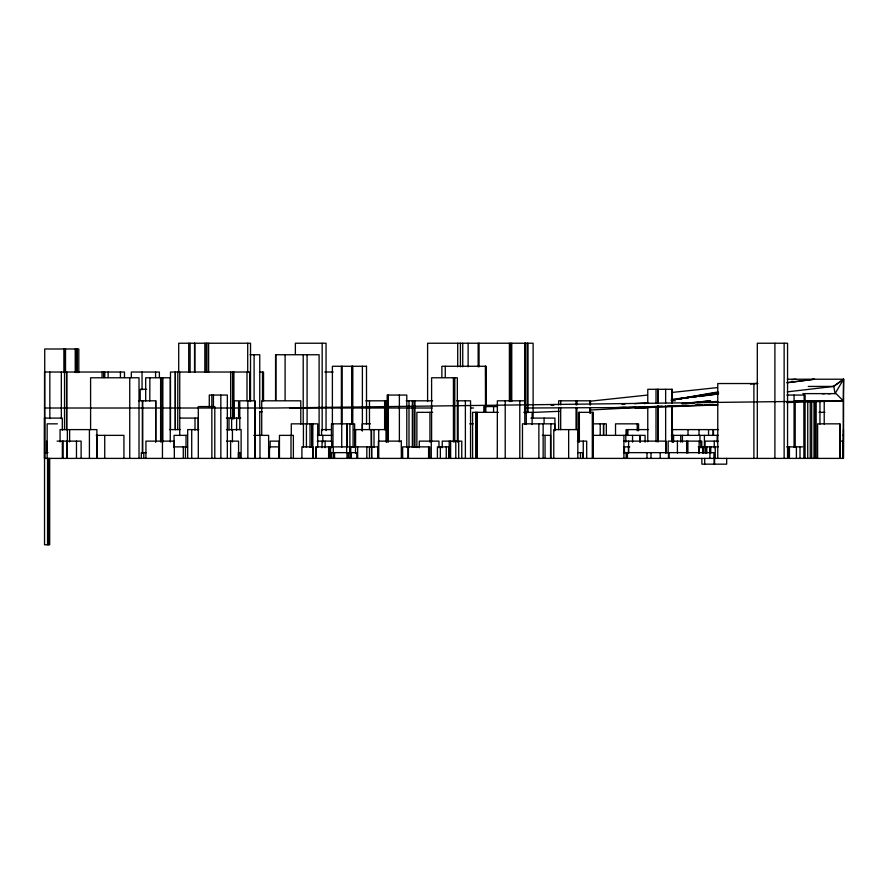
<?xml version="1.0" encoding="UTF-8"?>
<svg xmlns="http://www.w3.org/2000/svg" width="888" height="888" viewBox="0 0 888 888"><rect width="100%" height="100%" fill="white"/><g stroke="black" fill="none" stroke-linecap="round" stroke-linejoin="round"><path stroke-width="1.33" d="M833.344 386.424L843.6 379.22L843.533 458.397L44.444 458.397L44.467 418.093M621.644 408.014L625.663 407.237M644.422 403.64L648.44 402.875M676.168 399.267L717.915 391.952M642.168 407.27L589.676 410.045M671.139 400.144L673.837 399.689M676.545 399.245L718.547 392.385M677.533 399.245L718.026 392.585M679.165 399.2L681.851 398.834M685.88 398.29L688.566 397.935M692.596 397.391L696.625 396.858M699.311 396.492L718.103 393.972M786.979 382.728L814.451 379.22L787.112 382.728M671.483 399.378L718.048 393.939M787.279 391.852L833.799 386.424L843.6 379.22L843.245 400.81L786.613 402.575M551.159 405.372L553.912 405.072M589.654 401.254L647.374 395.082M672.116 392.441L717.482 387.59M750.471 384.071L757.342 383.339M791.708 379.664L795.826 379.22M648.296 407.437L524.486 408.014M684.826 403.552L710.533 400.81L681.984 403.618M637.118 408.014L645.276 407.215M822.41 393.828L825.152 393.617M828.071 393.817L830.824 393.617M622.077 404.462L624.841 404.273M634.509 403.64L648.329 402.73M609.945 408.014L623.765 407.17M681.773 403.607L694.205 402.852M696.969 402.675L717.693 401.409M641.891 408.014L647.374 407.703M681.673 405.738L688.533 405.35M532.955 412.421L559.24 411.322M634.964 408.014L717.782 404.928M818.547 401.176L828.215 400.81M636.03 407.148L611.21 408.014L717.56 404.717M638.783 407.048L662.226 406.238M667.743 406.049L687.046 405.372M695.326 405.083L702.219 404.85M704.972 404.75L713.253 404.462M787.712 401.876L795.981 401.587M815.295 400.91L818.048 400.81M250.005 354.745L259.751 354.745L259.751 408.647M366.544 366.267L332.389 366.267L332.389 424.02M259.396 372.028L263.536 372.028L263.536 400.81M324.808 372.028L333.111 372.028M787.345 379.22L843.6 379.22L835.053 393.617L833.799 386.424L808.247 386.424M757.919 383.538L717.759 383.538L717.759 458.397M146.653 389.299L140.204 389.299L140.204 400.355M710.356 393.617L718.603 393.617M802.841 393.617L836.041 393.617L843.245 400.81L275.624 408.014L44.4 408.014M786.912 395.06L805.127 395.06L805.127 400.566M138.517 400.81L155.811 400.81L155.811 441.947M233.4 400.81L238.606 400.81L238.606 418.637M365.778 400.81L387.79 400.81M406.138 400.81L432.589 400.81M456.754 400.81L470.551 400.81L470.551 458.397M671.372 400.81L675.446 400.81M836.496 400.81L824.219 400.81L824.219 424.12M839.227 400.81L843.311 400.81L843.334 458.397L843.467 429.603M497.602 406.571L483.838 406.571L483.838 412.032M289.654 408.014L432.201 408.014M470.795 408.014L473.548 408.014M432.678 412.332L416.872 412.332L416.872 447.552M498.323 412.332L472.583 412.332L472.583 458.397M523.754 412.332L532.123 412.332L532.123 424.52M818.991 412.332L824.974 412.332M44.444 418.093L62.304 418.093L62.304 430.181M179.742 418.093L198.235 418.093L198.235 430.181M226.373 418.093L240.626 418.093M530.913 418.093L554.922 418.093L554.922 430.181M57.354 423.842L47.153 423.842L47.153 458.397M370.418 423.842L362.193 423.842L362.193 430.758M469.83 423.842L473.293 423.842M592.784 423.842L606.338 423.842L606.338 434.898M169.43 429.603L180.086 429.603M198.812 429.603L187.69 429.603L187.69 458.397M226.418 429.603L241.125 429.603L241.125 458.397M331.357 429.603L321.556 429.603L321.556 435.087M353.824 429.603L386.125 429.603L386.125 441.947M648.418 429.603L626.295 429.603L626.295 435.087M671.417 429.603L718.525 429.603M96.215 435.364L123.932 435.364L123.932 458.397M187.268 435.364L174.07 435.364L174.07 447.552M253.802 435.364L268.631 435.364L268.631 458.397M317.327 435.364L331.979 435.364M542.413 435.364L550.56 435.364L550.56 458.397M671.25 435.364L718.381 435.364M842.856 435.364L843.478 435.364M57.087 441.125L81.119 441.125L81.119 458.397M226.518 441.125L238.572 441.125L238.572 458.397M317.216 441.125L331.679 441.125L331.679 447.763M401.365 441.125L378.399 441.125L378.399 458.397M577.355 441.125L586.691 441.125L586.691 458.397M623.787 441.125L666.089 441.125L666.089 453.08M718.226 441.125L705.028 441.125L705.028 453.08M173.993 446.875L187.601 446.875M623.487 446.875L629.747 446.875M698.234 446.875L718.281 446.875M786.679 446.875L802.597 446.875M44.444 452.636L48.008 452.636M146.198 452.636L141.314 452.636L141.314 458.397M577.844 452.636L583.039 452.636L583.039 458.397M623.487 452.636L713.93 452.636L713.93 458.397M259.54 411.743L262.304 411.788M842.934 458.397L842.934 441.125L840.115 441.125L840.115 458.397M839.87 458.397L839.948 423.842L817.615 423.842L817.615 458.397M839.759 423.842L839.759 458.397M819.957 424.12L819.957 400.81L795.204 400.81L795.204 447.43M816.161 400.81L816.161 458.397M814.829 400.81L814.829 458.397M814.007 400.81L814.007 458.397M811.699 400.81L811.699 458.397M810.256 400.81L810.256 458.397M807.736 400.81L807.736 458.397M805.083 400.81L805.083 458.397M804.14 395.06L804.14 400.566M803.873 400.81L803.873 458.397M800.01 446.875L800.01 458.397M796.403 446.875L796.403 458.397M794.072 395.06L794.072 447.374M789.421 446.875L789.421 458.397M788.766 446.875L788.766 458.397M787.556 458.397L787.556 343.234L757.309 343.234L757.309 458.397M784.137 343.234L784.137 458.397M774.902 343.234L774.902 458.397M753.901 383.538L753.901 458.397M726.673 458.397L726.673 464.158L701.864 464.158L701.864 458.397M717.171 435.364L717.171 442.135M715.24 446.875L715.229 458.397M714.596 458.397L714.596 464.158M714.263 441.125L714.263 447.763M714.13 458.397L714.13 464.158M713.475 429.603L713.475 435.087M713.042 429.603L713.042 435.087M710.789 446.875L710.733 453.28M710 453.28L710 446.875L709.9 458.397M708.546 429.603L708.546 435.087M706.781 446.875L706.781 453.28M705.982 446.875L705.982 453.28M704.706 458.397L704.706 464.158M704.395 435.364L704.395 447.552M703.274 446.875L703.218 453.28M702.974 446.875L702.974 453.28M701.775 447.763L701.775 441.125L668.142 441.125L668.142 453.08M700.787 441.125L700.787 447.763M699.966 435.364L699.966 442.135M699.134 441.125L699.134 453.08M699.023 429.603L699.023 435.087M698.69 446.875L698.69 453.28M688.022 429.603L688.022 435.087M687.889 441.125L687.889 453.08M686.635 441.125L686.635 453.08M682.417 435.364L682.417 442.135M680.73 435.364L680.73 442.135M677.411 441.125L677.411 453.08M673.581 435.364L673.581 442.135M672.815 435.364L672.815 442.135M672.516 429.603L672.516 435.087M672.294 403.119L672.294 389.299L647.774 389.299L647.774 403.119M672.294 405.883L672.294 441.813M671.828 389.299L671.828 403.119M671.828 405.883L671.828 441.813M668.975 452.636L668.975 458.397M668.486 452.636L668.486 458.397M665.645 389.299L665.645 403.119M665.645 405.883L665.645 452.869M660.206 452.636L660.206 458.397M658.186 389.299L658.186 403.119M658.186 405.883L658.186 441.813M657.764 389.299L657.764 403.119M657.764 405.883L657.764 441.813M656.01 389.299L656.01 403.119M656.01 407.259L656.01 441.813M650.993 452.636L650.993 458.397M647.774 407.259L647.774 441.813M646.986 452.636L646.986 458.397M645.088 442.135L645.088 435.364L592.862 435.364L592.862 458.397M638.594 430.758L638.594 423.842L615.528 423.842L615.528 434.898M637.24 423.842L637.24 430.758M632.556 435.364L632.556 442.135M628.593 441.125L628.593 453.08M628.482 446.875L628.482 453.28M627.86 429.603L627.86 435.087M627.428 452.636L627.428 458.397M627.228 429.603L627.228 435.087M626.884 429.603L626.884 435.087M626.406 429.603L626.406 435.087M626.162 452.636L626.162 458.397M625.818 435.364L625.818 442.135M624.464 446.875L624.464 453.28M623.909 435.364L623.909 458.397M603.685 423.842L603.685 434.898M603.452 423.842L603.452 434.898M600.221 423.842L600.221 434.898M593.339 435.364L593.339 412.332L578.543 412.332L578.543 442.135M593.062 435.364L593.062 458.397M592.296 412.332L592.296 458.397M590.465 404.928L590.465 400.81L558.652 400.81L558.652 404.928M590.465 407.67L590.465 413.153M589.865 400.81L589.865 404.928M589.865 407.67L589.865 413.153M583.261 441.125L583.261 458.397M580.486 452.636L580.486 458.397M579.365 412.332L579.365 442.135M577.822 458.397L577.822 429.603L553.768 429.603L553.768 458.397M576.911 400.81L576.911 404.928M576.911 407.67L576.911 429.603M576.046 400.81L576.046 404.928M576.046 407.67L576.046 429.603M568.653 429.603L568.653 458.397M560.694 400.81L560.694 404.928M560.694 407.67L560.694 429.603M558.652 407.67L558.652 429.603M554.678 430.758L554.678 423.842L522.477 423.842L522.477 458.397M550.882 423.842L550.882 458.397M545.054 435.364L545.054 458.397M544.078 418.093L544.078 423.465M543.145 423.842L543.145 458.397M538.872 423.842L538.872 458.397M533.122 418.159L533.122 343.234L427.605 343.234L427.605 401.509M527.96 343.234L527.96 412.609M527.394 343.234L527.394 412.609M526.273 412.332L526.273 424.52M525.652 343.234L525.652 412.609M525.263 343.234L525.263 412.609M524.808 424.12L524.808 400.81L497.369 400.81L497.28 458.397M524.73 343.234L524.73 412.609M519.791 400.81L519.791 458.397M511.754 343.234L511.754 401.509M510.467 343.234L510.467 401.509M509.401 343.234L509.401 401.509M505.216 400.81L505.216 458.397M493.584 406.571L493.584 412.032M485.991 404.773L485.991 366.267L441.88 366.267L441.88 377.267M485.803 406.571L485.803 412.032M485.669 366.267L485.669 404.773M485.381 366.267L485.514 404.773M484.881 406.571L484.881 412.032M479.054 343.234L479.054 366.822M478.155 343.234L478.155 366.822M477.256 412.332L477.256 458.397M476.701 412.332L476.701 458.397M475.691 412.332L475.691 458.397M468.131 343.234L468.131 366.822M465.379 400.81L465.379 458.397M462.737 343.234L462.737 366.822M461.76 458.397L461.76 441.125L442.246 441.125L442.246 447.763M460.417 343.234L460.417 366.822M458.696 441.125L458.696 458.397M458.108 400.81L458.108 441.947M457.709 343.234L457.709 366.822M457.387 442.002L457.331 377.777L431.601 377.777L431.601 442.002M455.788 441.125L455.788 458.397M454.778 377.777L454.778 442.002M453.424 377.777L453.424 442.002M450.627 441.125L450.627 458.397M449.217 441.125L449.217 458.397M448.873 458.397L448.873 446.875L437.418 446.875L437.418 458.397M446.264 446.875L446.264 458.397M445.265 366.267L445.265 377.267M440.359 446.875L440.359 458.397M438.972 447.763L438.972 441.125L419.291 441.125L419.291 447.763M431.268 441.125L431.268 458.397M429.936 412.332L429.936 442.135M429.792 458.397L429.792 446.875L402.619 446.875L402.675 458.397M428.593 446.875L428.593 458.397M414.951 400.81L414.951 447.43M414.03 400.81L414.03 447.43M412.354 400.81L412.354 447.43M409.002 400.81L409.002 447.43M408.425 446.875L408.425 458.397M408.003 446.875L408.003 458.397M406.793 447.374L406.793 395.06L387.201 395.06L387.224 441.947M401.265 441.125L401.365 458.397M399.378 395.06L399.378 441.869M388.356 395.06L388.356 441.869M388.134 395.06L388.134 441.869M386.558 400.81L386.558 441.947M385.703 400.81L385.67 429.603M385.181 400.81L385.181 429.603M384.626 400.81L384.626 429.603M378.721 429.603L378.699 458.397M377.855 458.397L377.855 446.875L315.973 446.875L315.973 458.397M374.014 429.603L374.014 447.43M371.628 446.875L371.628 458.397L371.528 429.603M371.184 429.603L371.184 447.43M369.475 400.81L369.475 429.603M369.464 446.875L369.464 458.397M366.822 446.875L366.822 458.397M366.489 366.267L366.544 424.02M362.382 366.267L362.382 430.891M357.653 446.875L357.653 458.397M356.787 458.397L356.787 452.636L348.385 452.636L348.385 458.397M355.633 429.603L355.511 453.28M354.656 447.341L354.656 423.842L331.446 423.842L331.446 441.813M353.091 423.842L353.091 447.341M352.148 366.267L352.148 424.02M351.948 366.267L351.948 424.02M351.071 452.636L351.071 458.397M350.927 452.636L350.927 458.397M350.749 446.875L350.749 453.28M350.183 446.875L350.183 453.28M349.883 423.842L349.883 447.341M349.706 446.875L349.706 453.28M349.073 452.636L349.073 458.397M347.041 423.842L347.041 447.341M346.997 458.397L346.997 452.636L329.237 452.636L329.237 458.397M346.897 423.842L346.897 447.341M346.642 446.875L346.642 453.28M342.135 366.267L342.135 424.02M341.725 423.842L341.725 447.341M341.392 366.267L341.392 424.02M334.565 452.636L334.565 458.397M333.289 446.875L333.289 458.397M332.978 423.842L332.978 447.341M331.435 452.636L331.435 458.397M330.591 446.875L330.591 453.28M330.38 452.636L330.38 458.397M330.247 446.875L330.247 453.28M329.726 452.636L329.726 458.397M328.693 446.875L328.693 458.397M328.627 446.875L328.627 458.397M326.051 430.647L326.051 343.234L295.371 343.234L295.371 354.334M325.141 441.125L325.141 447.763M322.81 435.364L322.81 442.135M322.166 343.234L322.166 430.647M322.055 441.125L322.055 447.763M319.103 434.898L319.103 354.745L275.558 354.745L275.558 400.355M317.715 447.341L317.715 423.842L291.286 423.842L291.286 434.898M316.206 446.875L316.206 458.397M313.02 458.397L313.02 446.875L301.909 446.875L301.909 458.397M312.854 423.842L312.776 458.397M311.666 423.842L311.666 447.341M310.034 423.842L310.034 447.341M307.093 354.745L307.093 423.842M306.427 423.842L306.427 447.341M303.419 423.842L303.419 447.341M303.208 354.745L303.208 423.842M300.777 424.12L300.777 400.81L261.716 400.81L261.716 435.087M293.373 458.397L293.373 435.364L279.454 435.364L279.454 458.397M290.998 435.364L290.998 458.397M285.104 354.745L285.104 400.355M278.999 458.397L278.999 441.125L270.152 441.125L270.152 447.763M278.765 458.397L278.765 446.875L269.497 446.875L269.497 458.397M275.902 354.745L275.902 400.355M262.515 372.028L262.515 400.81M259.973 435.364L259.973 458.397M259.751 411.41L259.751 434.898M254.934 458.397L254.934 400.81L239.749 400.81L239.793 429.603M254.778 400.81L254.778 458.397M254.101 354.745L254.101 400.355M250.527 401.509L250.527 343.234L178.71 343.234L178.71 372.372M249.761 400.81L249.761 372.028L170.496 372.028L170.496 429.603M247.852 400.81L247.852 458.397M247.708 343.234L247.708 372.372M247.008 372.028L247.008 400.81M240.049 458.397L240.049 452.636L238.361 452.636L238.361 458.397M236.641 418.093L236.574 430.181M234.121 400.81L234.121 418.637M233.899 372.028L233.899 418.637M233.167 372.028L233.167 418.637M232.967 372.028L232.967 418.637M232.789 372.028L232.789 418.637M232.545 372.028L232.545 418.637M232.434 429.603L232.434 441.947M231.624 418.093L231.624 430.181M230.658 372.028L230.658 418.637M230.625 441.125L230.625 458.397M228.993 418.093L228.993 430.181M227.339 458.397L227.339 395.06L209.279 395.06L209.279 407.448M220.835 395.06L220.835 458.397M214.796 458.397L214.796 406.571L198.302 406.571L198.302 458.397M213.42 395.06L213.42 407.448M211.832 395.06L211.877 458.397M208.625 343.234L208.625 372.372M206.971 343.234L206.971 372.372M206.227 343.234L206.227 372.372M204.828 343.234L204.828 372.372M195.005 418.093L195.005 430.181M194.827 343.234L194.827 372.372M194.55 343.234L194.55 372.372M191.719 429.603L191.719 458.397M190.099 343.234L190.099 372.372M188.722 343.234L188.722 372.372M186.025 435.364L186.025 447.552M185.459 446.875L185.459 458.397M183.283 446.875L183.283 458.397M179.742 372.028L179.742 435.553M177.822 372.028L177.722 429.603M175.358 372.028L175.358 429.603M175.269 372.028L175.269 429.603M174.337 458.397L174.337 441.125L145.921 441.125L145.921 458.397M170.263 442.002L170.263 377.777L145.699 377.777L145.699 401.01M162.848 377.777L162.848 442.002M162.448 441.125L162.448 458.397M161.982 377.777L161.982 442.002M160.606 377.777L160.606 442.002M159.374 377.511L159.374 372.028L131.335 372.028L131.335 377.511M155.578 372.028L155.578 377.511M155.666 400.81L155.666 441.947M149.861 377.777L149.806 401.01M143.789 452.636L143.789 458.397M142.746 400.81L142.746 452.913M142.346 400.81L142.346 452.913M142.036 372.028L142.058 389.843M139.016 458.397L139.016 377.777L90.598 377.777L90.598 429.703M129.748 377.777L129.748 458.397M124.475 377.511L124.475 372.028L44.533 372.028L44.533 544.766L49.684 544.766L49.684 458.397M120.424 372.028L120.424 377.511M108.136 372.028L108.136 377.511M104.773 372.028L104.773 377.511M104.74 435.364L104.74 458.397M104.273 372.028L104.307 377.511M103.63 372.028L103.63 377.511M102.065 372.028L102.065 377.511M97.136 435.364L97.136 458.397M96.892 458.397L96.892 429.603L60.062 429.603L60.062 441.947M89.41 429.603L89.41 458.397M78.81 372.538L78.81 348.995L44.722 348.995L44.755 458.397M77.3 348.995L77.3 372.538M76.546 348.995L76.546 372.538M76.468 441.125L76.468 458.397M75.236 348.995L75.236 372.538M69.63 429.603L69.63 441.947M67.366 429.603L67.366 441.947M66.955 441.125L66.955 458.397M66.744 372.028L66.744 429.603M66.8 441.125L66.8 458.397M66.578 372.028L66.578 429.603M65.512 348.995L65.512 372.538M64.935 348.995L64.935 372.538M64.535 372.028L64.535 429.603M63.892 348.995L63.892 372.538M63.148 441.125L63.148 458.397M62.349 441.125L62.349 458.397M61.328 372.028L61.328 418.637M49.839 372.028L49.839 418.637M48.596 458.397L48.596 544.766M47.552 458.397L47.552 544.766M46.576 441.125L46.576 453.08M640.115 442.135L640.115 435.364L640.015 442.135M352.58 424.02L352.58 366.267L352.514 424.02"/></g></svg>
